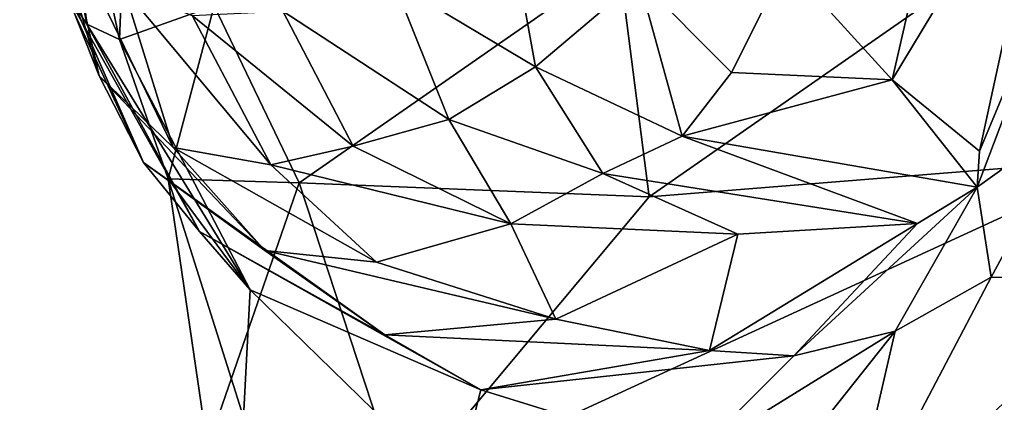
# Model space of a CAD drawing. Extents: x -1.1 to 1.1, y -3.78 to 5.59.
# Drawn here: x -1.049 to -0.421, y 0.304 to 0.551 of the extents above; entities that cross this region are included whole.
import ezdxf

# ---------------------------------------------------------------- set-up
doc = ezdxf.new("R2010")
doc.units = 0
doc.layers.add('STEGOSRS$LWO', color=1, linetype='CONTINUOUS')

msp = doc.modelspace()

# ---------------------------------------------------------------- linework, layer by layer
at = {"layer": 'STEGOSRS$LWO'}
for points in [[(-0.46108, 0.96934, 4.04246), (-0.21888, 0.44364, 3.48794), (-0.47927, 1.46554, 3.81535)], [(-0.47927, 1.46554, 3.81535), (-0.21888, 0.44364, 3.48794), (-0.40619, 1.37274, 3.58354)], [(-0.50509, 0.88407, 3.9867), (-0.54205, 1.45445, 3.79911), (-0.29145, 0.48169, 3.38892)], [(-0.54205, 1.45445, 3.79911), (-0.4734, 1.35976, 3.55936), (-0.29145, 0.48169, 3.38892)], [(-0.30686, 0.91446, 3.18238), (-0.29145, 0.48169, 3.38892), (-0.4734, 1.35976, 3.55936)], [(-0.34008, 0.60596, 3.80525), (-0.21888, 0.44364, 3.48794), (-0.46108, 0.96934, 4.04246)], [(-0.41728, 0.60038, 3.79019), (-0.50509, 0.88407, 3.9867), (-0.29145, 0.48169, 3.38892)], [(-1.02658, 0.73289, 2.46507), (-1.04373, 0.74686, 2.26516), (-1.00576, 0.54828, 2.3714)], [(-1.0216, 0.57265, 2.17037), (-1.00576, 0.54828, 2.3714), (-1.04373, 0.74686, 2.26516)], [(-0.97676, 0.73882, 2.66854), (-1.02658, 0.73289, 2.46507), (-0.98465, 0.53849, 2.59286)], [(-0.98465, 0.53849, 2.59286), (-0.9237, 0.56024, 2.70449), (-0.97676, 0.73882, 2.66854)], [(-1.00576, 0.54828, 2.3714), (-0.98465, 0.53849, 2.59286), (-1.02658, 0.73289, 2.46507)], [(-0.48765, 0.51253, 1.59663), (-0.55579, 0.58758, 1.49461), (-0.44146, 0.71527, 1.54431)], [(-0.44146, 0.71527, 1.54431), (-0.38425, 0.68401, 1.59918), (-0.48765, 0.51253, 1.59663)], [(-1.03535, 0.61018, 1.95439), (-1.04899, 0.69326, 1.67596), (-0.99775, 0.51519, 1.83937)], [(-1.01994, 0.61312, 1.59303), (-0.99775, 0.51519, 1.83937), (-1.04899, 0.69326, 1.67596)], [(-0.4316, 0.46666, 1.67074), (-0.48765, 0.51253, 1.59663), (-0.38425, 0.68401, 1.59918)], [(-0.38425, 0.68401, 1.59918), (-0.34927, 0.66452, 1.62476), (-0.4316, 0.46666, 1.67074)], [(-0.43307, 0.44333, 1.69505), (-0.4316, 0.46666, 1.67074), (-0.34927, 0.66452, 1.62476)], [(-0.3669, 0.49088, 1.62584), (-0.43307, 0.44333, 1.69505), (-0.34927, 0.66452, 1.62476)], [(-0.66352, 0.58953, 2.92816), (-0.64391, 0.43713, 2.9382), (-0.34332, 0.6469, 3.25095)], [(-0.33462, 0.46216, 3.2908), (-0.34332, 0.6469, 3.25095), (-0.64391, 0.43713, 2.9382)], [(-0.99775, 0.51519, 1.83937), (-0.96916, 0.45917, 2.02907), (-1.03535, 0.61018, 1.95439)], [(-0.96916, 0.45917, 2.02907), (-1.0216, 0.57265, 2.17037), (-1.03535, 0.61018, 1.95439)], [(-0.99775, 0.51519, 1.83937), (-1.01994, 0.61312, 1.59303), (-0.95017, 0.46884, 1.70844)], [(-0.98182, 0.57141, 1.4968), (-0.95017, 0.46884, 1.70844), (-1.01994, 0.61312, 1.59303)], [(-0.73315, 0.60969, 1.28382), (-0.71713, 0.52083, 1.42083), (-0.80812, 0.57545, 1.30228)], [(-0.65057, 0.57731, 1.40509), (-0.71713, 0.52083, 1.42083), (-0.73315, 0.60969, 1.28382)], [(-0.9237, 0.56024, 2.70449), (-0.86902, 0.44619, 2.74562), (-0.66352, 0.58953, 2.92816)], [(-0.64391, 0.43713, 2.9382), (-0.66352, 0.58953, 2.92816), (-0.86902, 0.44619, 2.74562)], [(-0.59099, 0.51733, 1.51736), (-0.65057, 0.57731, 1.40509), (-0.55579, 0.58758, 1.49461)], [(-0.55579, 0.58758, 1.49461), (-0.48765, 0.51253, 1.59663), (-0.59099, 0.51733, 1.51736)], [(-0.96916, 0.45917, 2.02907), (-0.93323, 0.41485, 2.20523), (-1.0216, 0.57265, 2.17037)], [(-0.93323, 0.41485, 2.20523), (-1.00576, 0.54828, 2.3714), (-1.0216, 0.57265, 2.17037)], [(-0.95017, 0.46884, 1.70844), (-0.98182, 0.57141, 1.4968), (-0.88727, 0.45785, 1.58131)], [(-0.93795, 0.55394, 1.40506), (-0.88727, 0.45785, 1.58131), (-0.98182, 0.57141, 1.4968)], [(-0.80812, 0.57545, 1.30228), (-0.77284, 0.487, 1.44889), (-0.87963, 0.55671, 1.33967)], [(-0.71713, 0.52083, 1.42083), (-0.77284, 0.487, 1.44889), (-0.80812, 0.57545, 1.30228)], [(-0.71713, 0.52083, 1.42083), (-0.65057, 0.57731, 1.40509), (-0.62282, 0.47625, 1.5394)], [(-0.65057, 0.57731, 1.40509), (-0.59099, 0.51733, 1.51736), (-0.62282, 0.47625, 1.5394)], [(-0.98465, 0.53849, 2.59286), (-0.95344, 0.44885, 2.59973), (-0.9237, 0.56024, 2.70449)], [(-0.86902, 0.44619, 2.74562), (-0.9237, 0.56024, 2.70449), (-0.95344, 0.44885, 2.59973)], [(-0.87963, 0.55671, 1.33967), (-0.83434, 0.46978, 1.48791), (-0.93795, 0.55394, 1.40506)], [(-0.88727, 0.45785, 1.58131), (-0.93795, 0.55394, 1.40506), (-0.83434, 0.46978, 1.48791)], [(-0.77284, 0.487, 1.44889), (-0.83434, 0.46978, 1.48791), (-0.87963, 0.55671, 1.33967)], [(-0.93323, 0.41485, 2.20523), (-0.90066, 0.37717, 2.39369), (-1.00576, 0.54828, 2.3714)], [(-0.90066, 0.37717, 2.39369), (-0.98465, 0.53849, 2.59286), (-1.00576, 0.54828, 2.3714)], [(-0.98465, 0.53849, 2.59286), (-0.90066, 0.37717, 2.39369), (-0.95344, 0.44885, 2.59973)], [(-0.95017, 0.46884, 1.70844), (-0.89113, 0.40265, 1.87332), (-0.99775, 0.51519, 1.83937)], [(-0.89113, 0.40265, 1.87332), (-0.96916, 0.45917, 2.02907), (-0.99775, 0.51519, 1.83937)], [(-0.77284, 0.487, 1.44889), (-0.71713, 0.52083, 1.42083), (-0.67378, 0.45224, 1.54493)], [(-0.71713, 0.52083, 1.42083), (-0.62282, 0.47625, 1.5394), (-0.67378, 0.45224, 1.54493)], [(-0.59099, 0.51733, 1.51736), (-0.48765, 0.51253, 1.59663), (-0.62282, 0.47625, 1.5394)], [(-0.62282, 0.47625, 1.5394), (-0.48765, 0.51253, 1.59663), (-0.43307, 0.44333, 1.69505)], [(-0.48765, 0.51253, 1.59663), (-0.4316, 0.46666, 1.67074), (-0.43307, 0.44333, 1.69505)], [(-0.3669, 0.49088, 1.62584), (-0.42392, 0.38546, 1.64458), (-0.43307, 0.44333, 1.69505)], [(-0.33555, 0.38334, 1.49183), (-0.42392, 0.38546, 1.64458), (-0.3669, 0.49088, 1.62584)], [(-0.83434, 0.46978, 1.48791), (-0.77284, 0.487, 1.44889), (-0.73286, 0.41969, 1.59337)], [(-0.77284, 0.487, 1.44889), (-0.67378, 0.45224, 1.54493), (-0.73286, 0.41969, 1.59337)], [(-0.67378, 0.45224, 1.54493), (-0.62282, 0.47625, 1.5394), (-0.47133, 0.42003, 1.70418)], [(-0.47133, 0.42003, 1.70418), (-0.62282, 0.47625, 1.5394), (-0.43307, 0.44333, 1.69505)], [(-0.88727, 0.45785, 1.58131), (-0.81939, 0.39505, 1.71698), (-0.95017, 0.46884, 1.70844)], [(-0.81939, 0.39505, 1.71698), (-0.89113, 0.40265, 1.87332), (-0.95017, 0.46884, 1.70844)], [(-0.83434, 0.46978, 1.48791), (-0.73286, 0.41969, 1.59337), (-0.88727, 0.45785, 1.58131)], [(-0.89113, 0.40265, 1.87332), (-0.8141, 0.34836, 2.01119), (-0.96916, 0.45917, 2.02907)], [(-0.8141, 0.34836, 2.01119), (-0.93323, 0.41485, 2.20523), (-0.96916, 0.45917, 2.02907)], [(-0.30889, 0.26018, 3.33031), (-0.33462, 0.46216, 3.2908), (-0.80343, 0.24604, 2.87511)], [(-0.64391, 0.43713, 2.9382), (-0.80343, 0.24604, 2.87511), (-0.33462, 0.46216, 3.2908)], [(-0.73286, 0.41969, 1.59337), (-0.81939, 0.39505, 1.71698), (-0.88727, 0.45785, 1.58131)], [(-0.73286, 0.41969, 1.59337), (-0.67378, 0.45224, 1.54493), (-0.58693, 0.41316, 1.65847)], [(-0.67378, 0.45224, 1.54493), (-0.47133, 0.42003, 1.70418), (-0.58693, 0.41316, 1.65847)], [(-0.95344, 0.44885, 2.59973), (-0.92798, 0.27577, 2.63009), (-0.86902, 0.44619, 2.74562)], [(-0.90498, 0.29518, 2.41438), (-0.95344, 0.44885, 2.59973), (-0.90066, 0.37717, 2.39369)], [(-0.95344, 0.44885, 2.59973), (-0.90498, 0.29518, 2.41438), (-0.92798, 0.27577, 2.63009)], [(-0.80343, 0.24604, 2.87511), (-0.86902, 0.44619, 2.74562), (-0.92798, 0.27577, 2.63009)], [(-0.86902, 0.44619, 2.74562), (-0.80343, 0.24604, 2.87511), (-0.64391, 0.43713, 2.9382)], [(-0.43307, 0.44333, 1.69505), (-0.48565, 0.35059, 1.74265), (-0.551, 0.33483, 1.90271)], [(-0.43307, 0.44333, 1.69505), (-0.551, 0.33483, 1.90271), (-0.47133, 0.42003, 1.70418)], [(-0.42392, 0.38546, 1.64458), (-0.48565, 0.35059, 1.74265), (-0.43307, 0.44333, 1.69505)], [(-0.8141, 0.34836, 2.01119), (-0.75234, 0.31285, 2.10833), (-0.93323, 0.41485, 2.20523)], [(-0.75234, 0.31285, 2.10833), (-0.90066, 0.37717, 2.39369), (-0.93323, 0.41485, 2.20523)], [(-0.81939, 0.39505, 1.71698), (-0.73286, 0.41969, 1.59337), (-0.7041, 0.35845, 1.8018)], [(-0.58693, 0.41316, 1.65847), (-0.7041, 0.35845, 1.8018), (-0.73286, 0.41969, 1.59337)], [(-0.47133, 0.42003, 1.70418), (-0.60507, 0.33813, 1.8721), (-0.58693, 0.41316, 1.65847)], [(-0.60507, 0.33813, 1.8721), (-0.47133, 0.42003, 1.70418), (-0.551, 0.33483, 1.90271)], [(-0.7041, 0.35845, 1.8018), (-0.58693, 0.41316, 1.65847), (-0.60507, 0.33813, 1.8721)], [(-0.81939, 0.39505, 1.71698), (-0.7041, 0.35845, 1.8018), (-0.89113, 0.40265, 1.87332)], [(-0.7041, 0.35845, 1.8018), (-0.8141, 0.34836, 2.01119), (-0.89113, 0.40265, 1.87332)], [(-0.42392, 0.38546, 1.64458), (-0.5199, 0.2027, 1.61076), (-0.48565, 0.35059, 1.74265)], [(-0.42392, 0.38546, 1.64458), (-0.33555, 0.38334, 1.49183), (-0.5199, 0.2027, 1.61076)], [(-0.38104, 0.14512, 1.4021), (-0.5199, 0.2027, 1.61076), (-0.33555, 0.38334, 1.49183)], [(-0.7688, 0.24844, 2.16832), (-0.90498, 0.29518, 2.41438), (-0.90066, 0.37717, 2.39369)], [(-0.75234, 0.31285, 2.10833), (-0.7688, 0.24844, 2.16832), (-0.90066, 0.37717, 2.39369)], [(-0.7041, 0.35845, 1.8018), (-0.60507, 0.33813, 1.8721), (-0.8141, 0.34836, 2.01119)], [(-0.60507, 0.33813, 1.8721), (-0.75234, 0.31285, 2.10833), (-0.8141, 0.34836, 2.01119)], [(-0.48565, 0.35059, 1.74265), (-0.62652, 0.17277, 1.79251), (-0.6153, 0.27032, 1.93349)], [(-0.5199, 0.2027, 1.61076), (-0.62652, 0.17277, 1.79251), (-0.48565, 0.35059, 1.74265)], [(-0.48565, 0.35059, 1.74265), (-0.6153, 0.27032, 1.93349), (-0.551, 0.33483, 1.90271)], [(-0.60507, 0.33813, 1.8721), (-0.551, 0.33483, 1.90271), (-0.75234, 0.31285, 2.10833)], [(-0.551, 0.33483, 1.90271), (-0.6153, 0.27032, 1.93349), (-0.75234, 0.31285, 2.10833)], [(-0.6153, 0.27032, 1.93349), (-0.7688, 0.24844, 2.16832), (-0.75234, 0.31285, 2.10833)]]:
    msp.add_3dface(points, dxfattribs=at)

doc.saveas('drawing.dxf')
